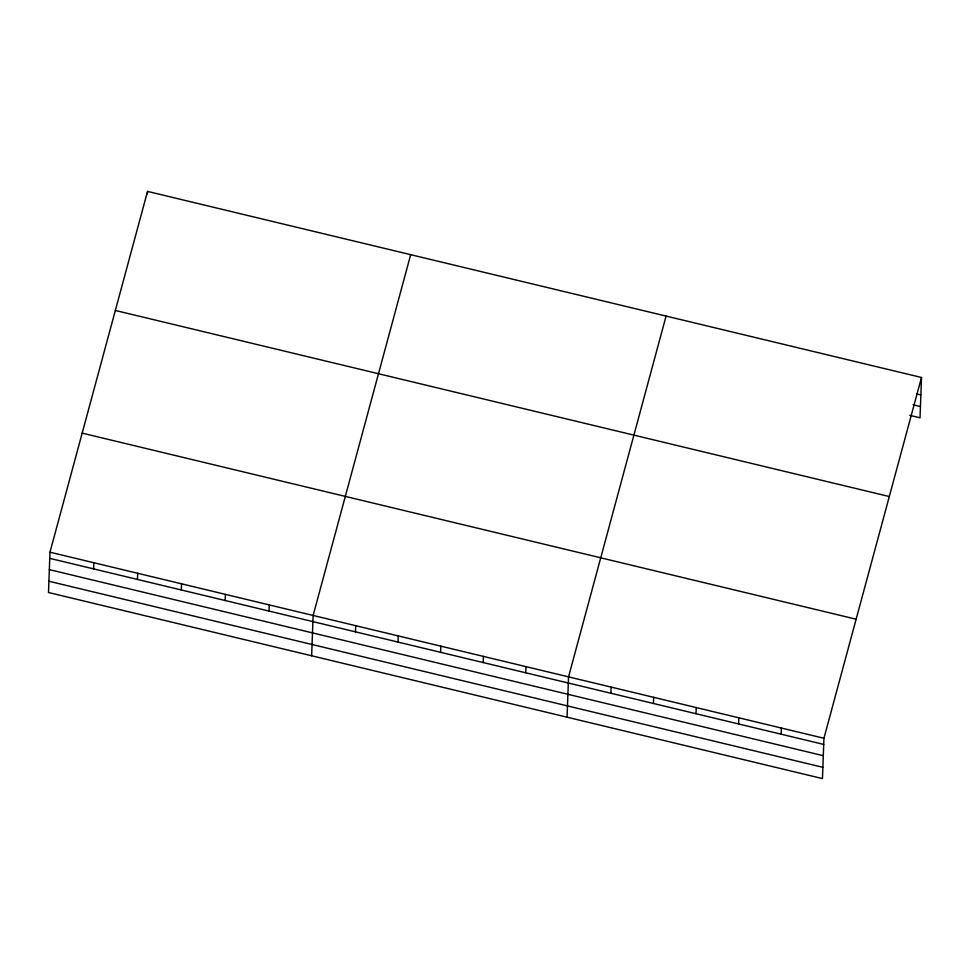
<?xml version="1.0" encoding="UTF-8"?>
<svg xmlns="http://www.w3.org/2000/svg" width="970" height="970" viewBox="0 0 970 970"><rect width="100%" height="100%" fill="white"/><g stroke="black" fill="none" stroke-linecap="round" stroke-linejoin="round"><path stroke-width="1.45" d="M49.979 552.185L48.5 592.512L822.463 778.595L823.942 738.267L921.5 377.488L147.537 191.405L49.979 552.185L823.942 738.267M93.605 568.893L93.835 562.733M147.44 193.867L147.537 191.405M137.473 579.442L137.691 573.27M181.329 589.978L181.548 583.819M225.185 600.527L225.416 594.367M269.042 611.076L269.272 604.904M311.649 655.781L313.128 615.453L410.686 254.673M355.469 631.846L355.699 625.686M398.039 642.079L398.258 635.92M440.61 652.325L440.829 646.153M483.169 662.558L483.399 656.399M525.74 672.792L525.97 666.632M567.062 717.182L568.541 676.866L666.087 316.087M610.882 693.259L611.1 687.099M653.453 703.492L653.671 697.333M696.011 713.726L696.242 707.566M738.582 723.96L738.813 717.8M781.153 734.193L781.371 728.034M921.5 377.488L920.021 417.815L909.751 415.342M916.456 393.868L920.857 394.923M913.097 404.781L920.433 406.539M115.345 310.461L889.308 496.543M82.171 433.129L856.134 619.212M49.749 558.344L823.724 744.427M49.337 569.62L823.312 755.703M48.912 581.236L822.875 767.318"/></g></svg>
